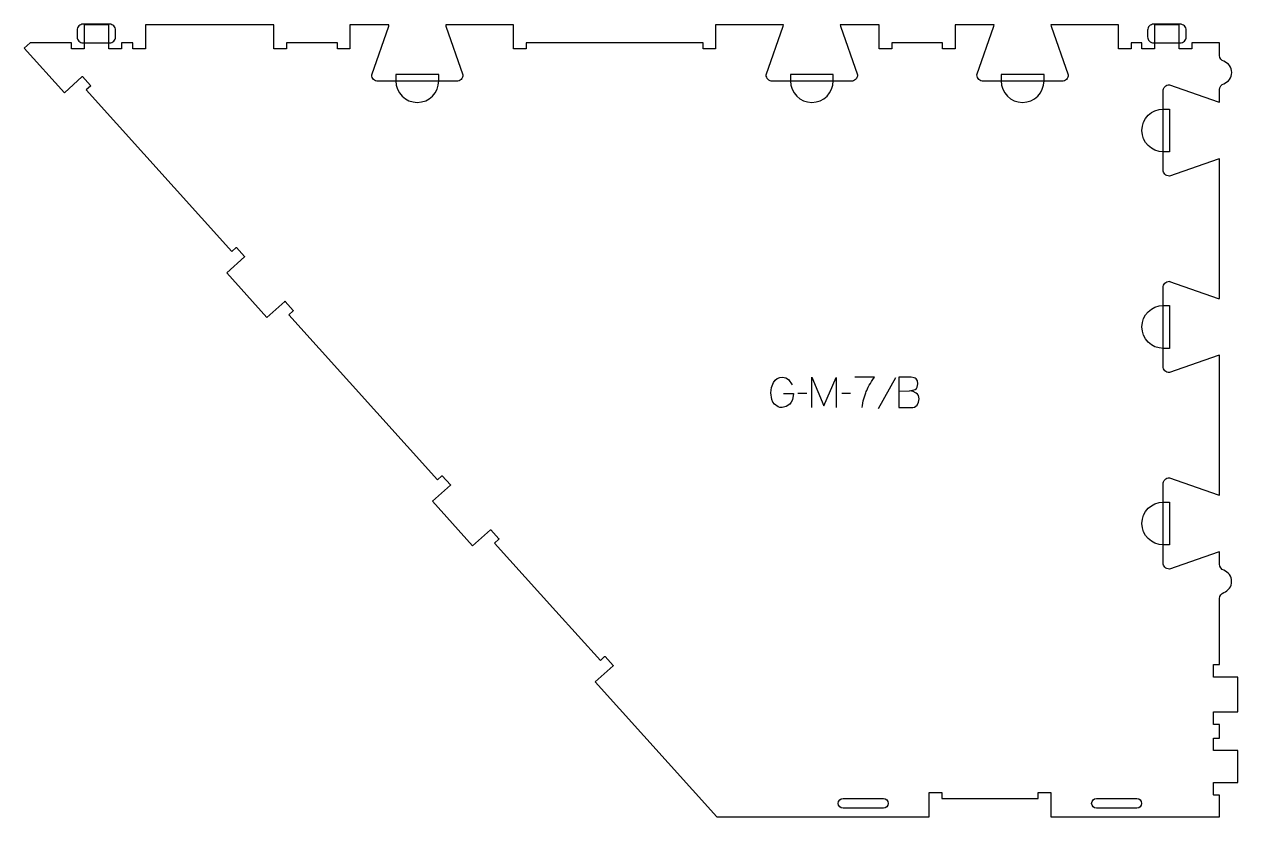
# Model space of a CAD drawing. Header units: millimetres. Extents: x -738 to 465, y -436 to 350.
import ezdxf

# ---------------------------------------------------------------- set-up
doc = ezdxf.new("R2010")
doc.units = ezdxf.units.MM
for name, color, linetype, true_color in [('1_ANYTOOL_1MMDEEP_LABELS_S', 2, 'Continuous', 0xffff00), ('3_ANYTOOL_CUTTHROUGH_INSID', 4, 'Continuous', 0x00ffff), ('4_ANYTOOL_CUTTHROUGH_OUTSI', 5, 'Continuous', 0x0000ff), ('5_ANYTOOL_HALF_MILL_9MM_IN', 3, 'Continuous', 0x00ff00)]:
    doc.layers.add(name, color=color, linetype=linetype, true_color=true_color)

msp = doc.modelspace()

# ---------------------------------------------------------------- linework, layer by layer
at = {"layer": '1_ANYTOOL_1MMDEEP_LABELS_S'}
for p, q in [((125.6, -0.5), (108.4, -31.2)), ((37.7, -16.1), (28.9, -16.2)), ((81.2, -16.1), (72.4, -16.2))]:
    msp.add_line(p, q, dxfattribs=at)
for points in [[(14.8, -16.2), (24.6, -16.2), (23.5, -22.2), (22.4, -24.5), (20.8, -26.5), (17.2, -29.1), (13.2, -30), (11.1, -29.8), (9.2, -29.2), (5.6, -26.5), (4.1, -24.5), (3, -22), (2.1, -15.5), (2.8, -10.2), (4.8, -5.1), (6.4, -2.8), (8.4, -1.3), (10.9, -0.3), (13.8, 0), (17.1, -0.6), (19.7, -2.3), (23.4, -7.4)], [(42.8, -30), (42.8, 0), (54.8, -28.4), (66.8, -0.1), (66.8, -30)], [(129, -13.7), (139.6, -13.5), (145.3, -12), (146.4, -11.1), (147.2, -9.9), (147.8, -6.5), (147.4, -3.6), (146.9, -2.5), (146.1, -1.6), (145.2, -0.9), (144.1, -0.4), (141.1, 0), (129, 0)], [(129, 0), (129, -30), (138.7, -30), (141.3, -30.1), (143, -30), (144.5, -29.5), (145.9, -28.7), (147, -27.5), (148.6, -24.6), (149.1, -21.5), (148.9, -19.6), (148.4, -18), (147.5, -16.7), (146.2, -15.6), (143.1, -14.2), (139.6, -13.5)]]:
    msp.add_lwpolyline(points, dxfattribs=at)
msp.add_lwpolyline([(92.7, -30, -0.028789), (94.2, -21.3), (95.5, -17.4, -0.025533), (97.1, -13.2), (98.6, -9.9, -0.047754), (103.3, -2.3), (105, 0), (85.5, 0)], format="xyb", dxfattribs=at)
at = {"layer": '3_ANYTOOL_CUTTHROUGH_INSID'}
for points in [[(113.7, -427.3), (73.7, -427.3, -1), (73.7, -417.8), (113.7, -417.8, -1)], [(324.9, -427.3, -1), (324.9, -417.8), (364.9, -417.8, -1), (364.9, -427.3)]]:
    msp.add_lwpolyline(points, format="xyb", close=True, dxfattribs=at)
at = {"layer": '4_ANYTOOL_CUTTHROUGH_OUTSI'}
msp.add_lwpolyline([(159.1, -435.8), (159.1, -412.1, -0.414214), (159.3, -411.8), (171.3, -411.8, -0.414214), (171.6, -412.1), (171.6, -417.8), (267.1, -417.8), (267.1, -412.1, -0.414214), (267.3, -411.8), (279.3, -411.8, -0.414214), (279.6, -412.1), (279.6, -435.8), (446.9, -435.8), (446.9, -414.3), (441.2, -414.3, -0.414214), (440.9, -414.1), (440.9, -402.1, -0.414214), (441.2, -401.8), (464.9, -401.8), (464.9, -370.3), (441.2, -370.3, -0.414214), (440.9, -370), (440.9, -358, -0.414214), (441.2, -357.8), (446.9, -357.8), (446.9, -344.3), (441.2, -344.3, -0.414214), (440.9, -344.1), (440.9, -332.1, -0.414214), (441.2, -331.8), (464.9, -331.8), (464.9, -297.3), (441.2, -297.3, -0.414214), (440.9, -297.1), (440.9, -285.1, -0.414214), (441.2, -284.8), (446.9, -284.8), (446.9, -232.1), (446.9, -219.4, -0.317837), (451.1, -213.5, 0.707107), (451.1, -191.4, -0.317837), (446.9, -185.5), (446.9, -173.1), (445.6, -173.3), (397.3, -190.2), (397.2, -190.2, -0.414214), (390.9, -184), (390.9, -106, -0.414214), (397.2, -99.7), (397.3, -99.8), (445.6, -116.7), (446.9, -116.9), (446.9, 21.8), (445.6, 21.6), (397.3, 4.7), (397.2, 4.7, -0.414214), (390.9, 10.9), (390.9, 88.9, -0.414214), (397.2, 95.2), (397.3, 95.1), (445.6, 78.2), (446.9, 78), (446.9, 216.7), (445.6, 216.5), (397.3, 199.6), (397.2, 199.6, -0.414214), (390.9, 205.8), (390.9, 283.8, -0.414214), (397.2, 290.1), (397.3, 290), (445.6, 273.1), (446.9, 272.9), (446.9, 285.3, -0.317837), (451.1, 291.2, 0.707107), (451.1, 313.4, -0.317837), (446.9, 319.2), (446.9, 331.7), (419.4, 331.7), (419.4, 325.9, -0.414214), (419.2, 325.7), (407.2, 325.7, -0.414214), (406.9, 325.9), (406.9, 349.7), (382.4, 349.7), (382.4, 325.9, -0.414214), (382.2, 325.7), (370.2, 325.7, -0.414214), (369.9, 325.9), (369.9, 331.7), (359.4, 331.7), (359.4, 325.9, -0.414214), (359.2, 325.7), (347.2, 325.7, -0.414214), (346.9, 325.9), (346.9, 349.7), (324.2, 349.7), (279.8, 349.7), (280, 348.3), (296.9, 300), (296.9, 299.9, -0.414214), (290.7, 293.7), (212.7, 293.7, -0.414214), (206.4, 299.9), (206.4, 300), (223.3, 348.3), (223.5, 349.7), (184.9, 349.7), (184.9, 325.9, -0.414214), (184.7, 325.7), (172.7, 325.7, -0.414214), (172.4, 325.9), (172.4, 331.7), (121.9, 331.7), (121.9, 325.9, -0.414214), (121.7, 325.7), (109.7, 325.7, -0.414214), (109.4, 325.9), (109.4, 349.7), (70.9, 349.7), (71.1, 348.3), (88, 300), (88, 299.9, -0.414214), (81.7, 293.7), (3.7, 293.7, -0.414214), (-2.5, 299.9), (-2.5, 300), (14.4, 348.3), (14.6, 349.7), (-52.6, 349.7), (-52.6, 325.9, -0.414214), (-52.8, 325.7), (-64.8, 325.7, -0.414214), (-65.1, 325.9), (-65.1, 331.7), (-240.6, 331.7), (-240.6, 325.9, -0.414214), (-240.8, 325.7), (-252.8, 325.7, -0.414214), (-253.1, 325.9), (-253.1, 349.7), (-320.2, 349.7), (-320, 348.3), (-303.1, 300), (-303.1, 299.9, -0.414214), (-309.3, 293.7), (-387.3, 293.7, -0.414214), (-393.6, 299.9), (-393.6, 300), (-376.7, 348.3), (-376.5, 349.7), (-415.1, 349.7), (-415.1, 325.9, -0.414214), (-415.3, 325.7), (-427.3, 325.7, -0.414214), (-427.6, 325.9), (-427.6, 331.7), (-478.1, 331.7), (-478.1, 325.9, -0.414214), (-478.3, 325.7), (-490.3, 325.7, -0.414214), (-490.6, 325.9), (-490.6, 349.7), (-617.9, 349.7), (-617.9, 325.9, -0.414214), (-618.2, 325.7), (-630.2, 325.7, -0.414214), (-630.4, 325.9), (-630.4, 331.7), (-641.7, 331.7), (-641.7, 325.9, -0.414214), (-642, 325.7), (-654, 325.7, -0.414214), (-654.2, 325.9), (-654.2, 349.7), (-678.7, 349.7), (-678.7, 325.9, -0.414214), (-679, 325.7), (-691, 325.7, -0.414214), (-691.2, 325.9), (-691.2, 331.7), (-732.3, 331.7), (-738, 326.5), (-698.2, 282.3), (-680.5, 298.2, -0.414214), (-680.2, 298.2), (-672.2, 289.3, -0.414214), (-672.2, 288.9), (-676.5, 285.1), (-532.3, 124.9), (-528, 128.8, -0.414214), (-527.6, 128.8), (-519.6, 119.8, -0.414214), (-519.6, 119.5), (-537.3, 103.6), (-497.5, 59.4), (-479.8, 75.3, -0.414214), (-479.4, 75.3), (-471.4, 66.3, -0.414214), (-471.4, 66), (-475.7, 62.1), (-328.3, -101.6), (-324, -97.8, -0.414214), (-323.7, -97.8), (-315.6, -106.7, -0.414214), (-315.6, -107), (-333.3, -122.9), (-293.5, -167.1), (-275.8, -151.3, -0.414214), (-275.5, -151.3), (-267.4, -160.2, -0.414214), (-267.5, -160.5), (-271.7, -164.4), (-210.9, -231.9), (-166.9, -280.8), (-162.7, -277, -0.414214), (-162.3, -277), (-154.3, -285.9, -0.414214), (-154.3, -286.2), (-171.9, -302.1), (-51.5, -435.8), (1.3, -435.8)], format="xyb", close=True, dxfattribs=at)
at = {"layer": '5_ANYTOOL_HALF_MILL_9MM_IN'}
for points in [[(-679.6, 350.2, 0.414214), (-685.6, 344.2), (-685.6, 337.7, 0.414214), (-679.6, 331.7), (-653.4, 331.7, 0.414214), (-647.4, 337.7), (-647.4, 344.2, 0.414214), (-653.4, 350.2)], [(381.6, 350.2, 0.414214), (375.6, 344.2), (375.6, 337.7, 0.414214), (381.6, 331.7), (407.8, 331.7, 0.414214), (413.8, 337.7), (413.8, 344.2, 0.414214), (407.8, 350.2)], [(-369.6, 293.9, 1), (-327.1, 293.9), (-327.1, 300.2), (-369.6, 300.2)], [(21.5, 293.9, 1), (64, 293.9), (64, 300.2), (21.5, 300.2)], [(230.4, 293.9, 1), (272.9, 293.9), (272.9, 300.2), (230.4, 300.2)], [(391.2, 223.6, -1), (391.2, 266.1), (397.4, 266.1), (397.4, 223.6)], [(391.2, 28.7, -1), (391.2, 71.2), (397.4, 71.2), (397.4, 28.7)], [(391.2, -166.2, -1), (391.2, -123.7), (397.4, -123.7), (397.4, -166.2)]]:
    msp.add_lwpolyline(points, format="xyb", close=True, dxfattribs=at)

doc.saveas('drawing.dxf')
